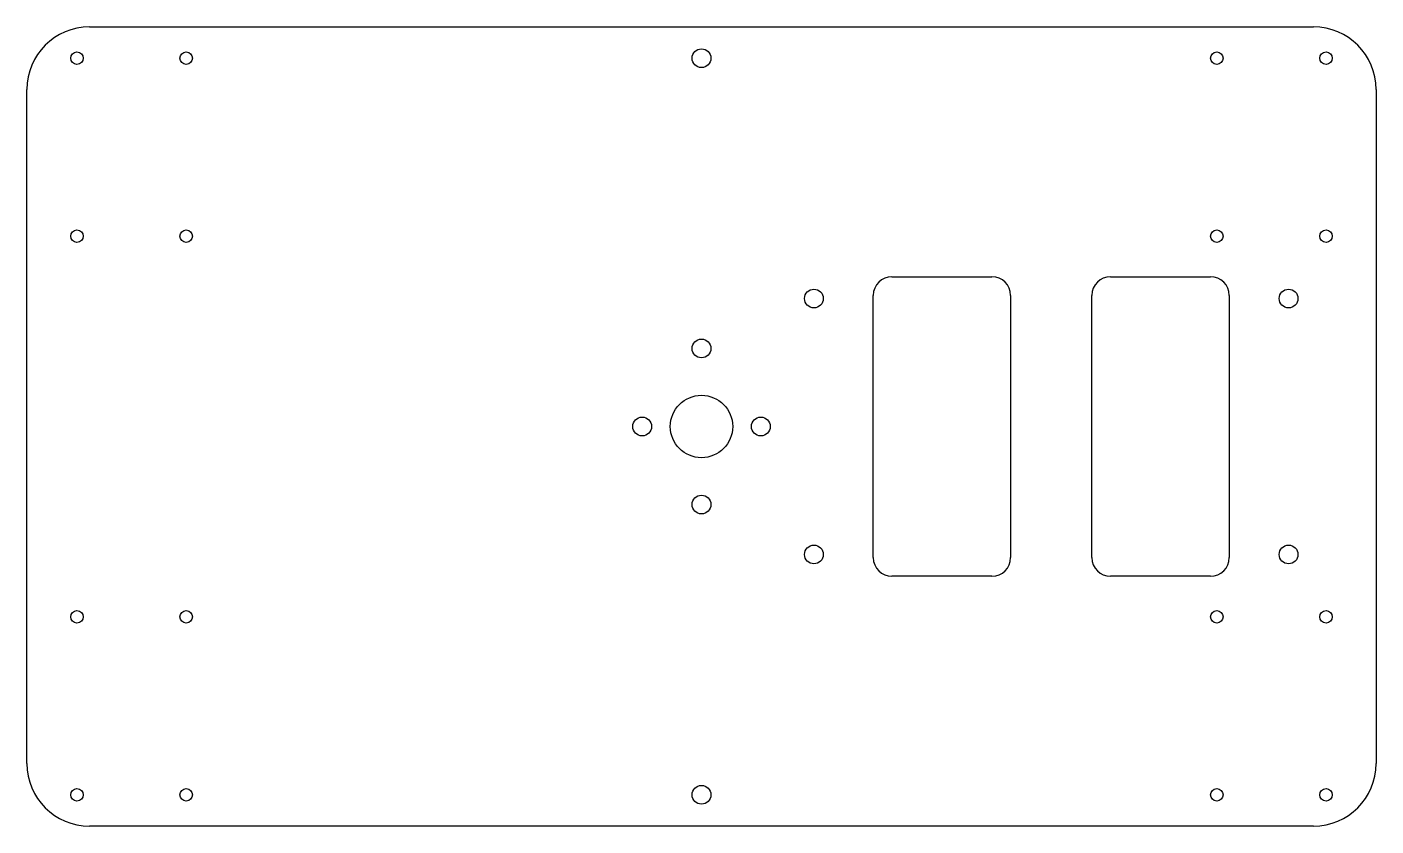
# Model space of a CAD drawing. Extents: x -1 to 215, y 35 to 163.
import ezdxf

# ---------------------------------------------------------------- set-up
doc = ezdxf.new("R2010")
doc.units = 0
doc.layers.get('0').update_dxf_attribs({"linetype": 'continuous'})

# ---------------------------------------------------------------- blocks, each defined once
blk = doc.blocks.new('SHAPE2DVIEW')
at = {"color": 0}
for p, q in [((9, 163), (205, 163)), ((-1, 45), (-1, 153)), ((215, 153), (215, 45)), ((137.5, 123), (153.5, 123)), ((172.5, 123), (188.5, 123)), ((134.5, 78), (134.5, 120)), ((156.5, 120), (156.5, 78)), ((169.5, 78), (169.5, 120)), ((191.5, 120), (191.5, 78)), ((153.5, 75), (137.5, 75)), ((188.5, 75), (172.5, 75)), ((205, 35), (9, 35))]:
    blk.add_line(p, q, dxfattribs=at)
for centre, radius in [((7, 158), 1), ((24.5, 158), 1), ((107, 158), 1.5), ((189.5, 158), 1), ((207, 158), 1), ((7, 129.5), 1), ((24.5, 129.5), 1), ((189.5, 129.5), 1), ((207, 129.5), 1), ((125, 119.5), 1.5), ((201, 119.5), 1.5), ((107, 111.5), 1.5), ((107, 99), 5), ((97.5, 99), 1.5), ((116.5, 99), 1.5), ((107, 86.5), 1.5), ((125, 78.5), 1.5), ((201, 78.5), 1.5), ((7, 68.5), 1), ((24.5, 68.5), 1), ((189.5, 68.5), 1), ((207, 68.5), 1), ((107, 40), 1.5), ((7, 40), 1), ((24.5, 40), 1), ((189.5, 40), 1), ((207, 40), 1)]:
    blk.add_circle(centre, radius, dxfattribs=at)
for centre, radius, start, end in [((9, 153), 10, 90, -180), ((205, 153), 10, 0, 90), ((137.5, 120), 3, 90, -180), ((153.5, 120), 3, 0, 90), ((172.5, 120), 3, 90, -180), ((188.5, 120), 3, 0, 90), ((137.5, 78), 3, -180, -90), ((153.5, 78), 3, -90, 0), ((172.5, 78), 3, -180, -90), ((188.5, 78), 3, -90, 0), ((9, 45), 10, -180, -90), ((205, 45), 10, -90, 0)]:
    blk.add_arc(centre, radius, start, end, dxfattribs=at)

msp = doc.modelspace()

# ---------------------------------------------------------------- block references
msp.add_blockref('SHAPE2DVIEW', (0, 0))

doc.saveas('drawing.dxf')
